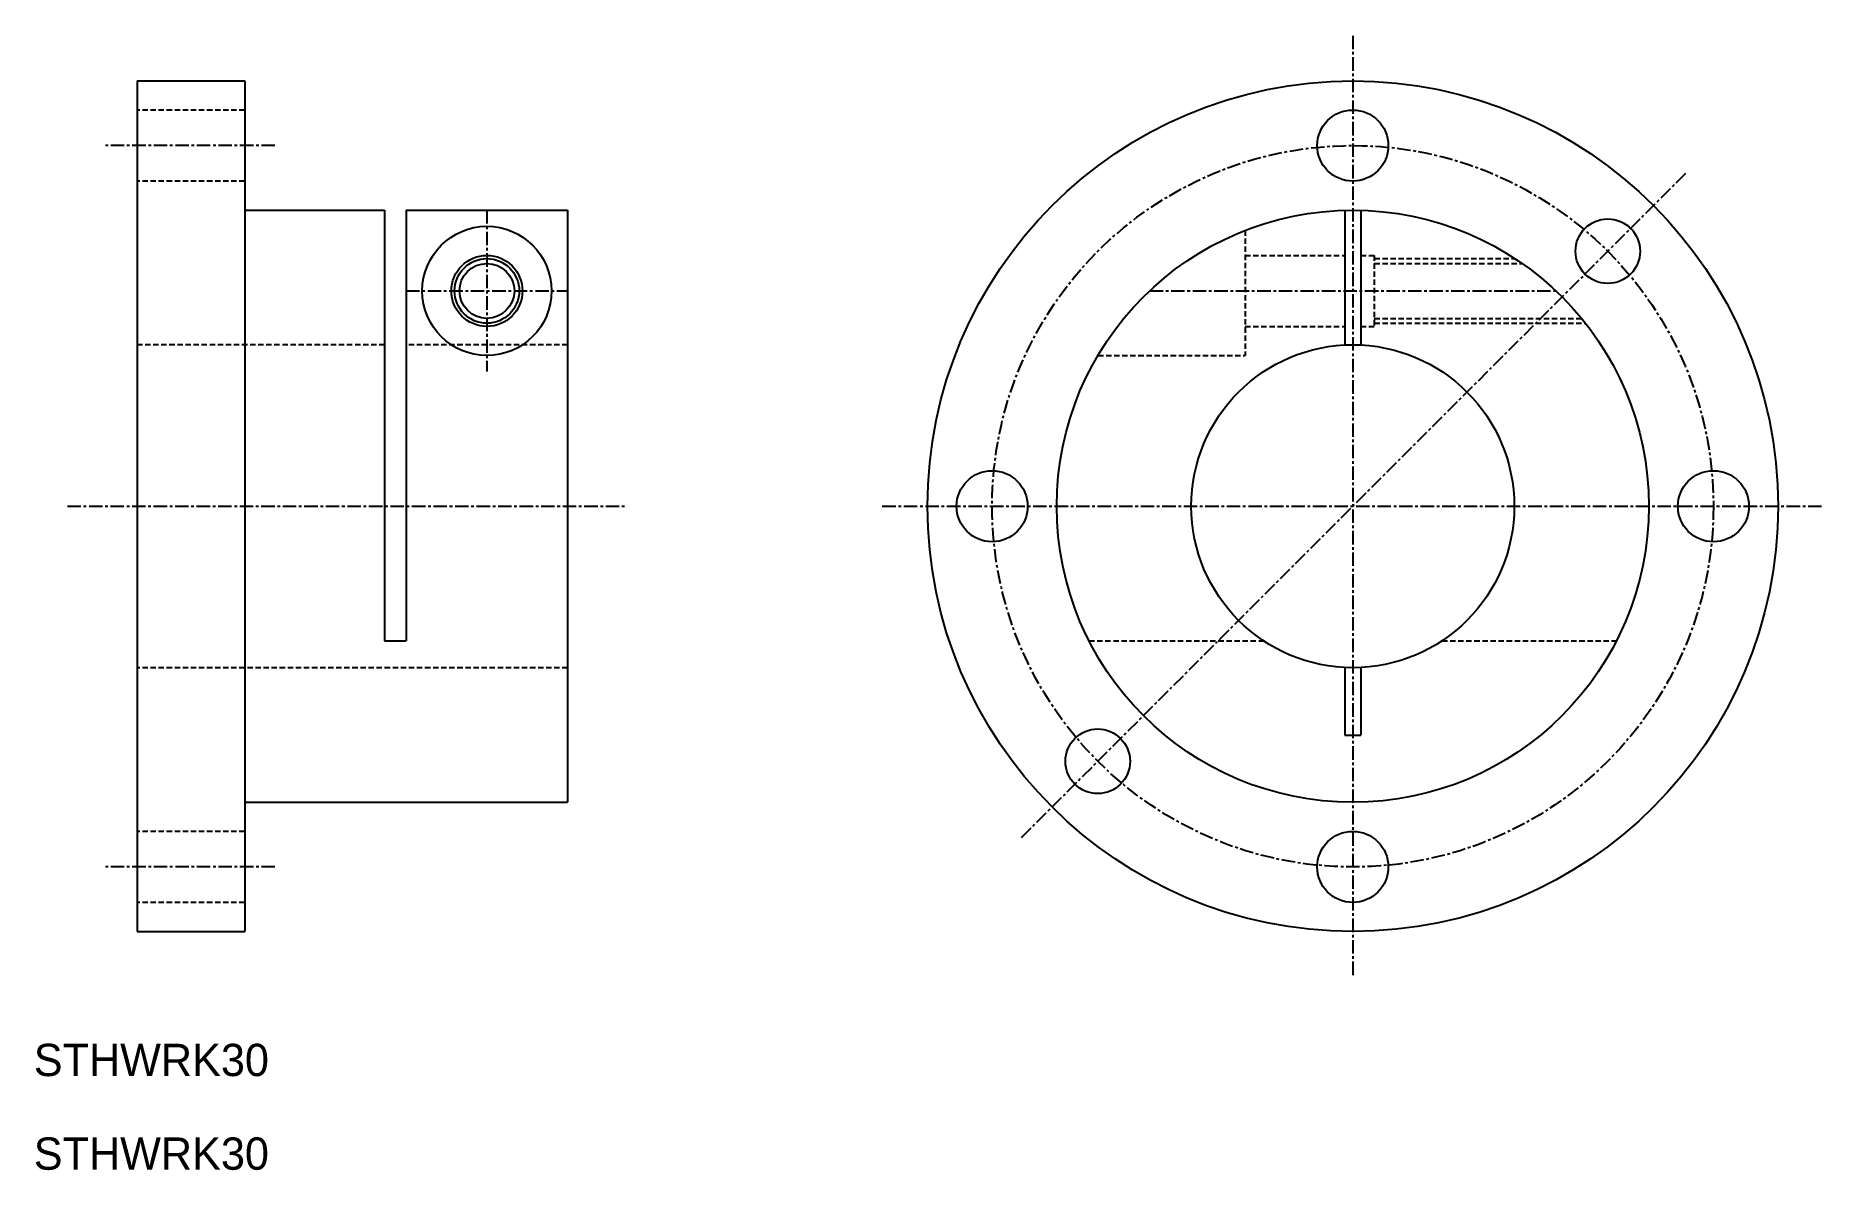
# Model space of a CAD drawing. Extents: x 42 to 208, y 47 to 152.
import ezdxf

# ---------------------------------------------------------------- set-up
doc = ezdxf.new("R2010")
doc.units = 0
doc.linetypes.add('CENTER', pattern=[2, 1.25, -0.25, 0.25, -0.25])
doc.linetypes.add('DASHED', pattern=[0.75, 0.5, -0.25])
doc.layers.get('0').update_dxf_attribs({"linetype": 'CONTINUOUS'})
doc.layers.add('CENTER', color=1, linetype='CENTER')

msp = doc.modelspace()

# ---------------------------------------------------------------- linework, layer by layer
at = {"color": 7, "linetype": 'CONTINUOUS'}
for p, q in [((51.66, 147.78), (51.66, 68.78)), ((51.66, 147.78), (61.66, 147.78)), ((61.66, 147.78), (61.66, 68.78)), ((61.66, 135.78), (74.66, 135.78)), ((74.66, 135.78), (74.66, 95.78)), ((76.66, 135.78), (76.66, 95.78)), ((76.66, 135.78), (91.66, 135.78)), ((91.66, 135.78), (91.66, 80.78)), ((163.84, 135.76), (163.84, 123.25)), ((165.34, 135.76), (165.34, 123.25)), ((74.66, 95.78), (76.66, 95.78)), ((163.84, 93.31), (163.84, 87.03)), ((165.34, 93.31), (165.34, 87.03)), ((163.84, 87.03), (165.34, 87.03)), ((61.66, 80.78), (91.66, 80.78)), ((51.66, 68.78), (61.66, 68.78))]:
    msp.add_line(p, q, dxfattribs=at)
at = {"color": 3, "linetype": 'DASHED'}
for p, q in [((61.66, 145.08), (51.66, 145.08)), ((61.66, 138.48), (51.66, 138.48)), ((154.59, 133.9), (154.59, 122.28)), ((154.59, 131.58), (163.84, 131.58)), ((165.34, 131.58), (166.59, 131.58)), ((166.59, 131.58), (166.59, 124.98)), ((166.59, 131.28), (179.66, 131.28)), ((166.59, 130.83), (180.33, 130.83)), ((154.59, 124.98), (163.84, 124.98)), ((165.34, 124.98), (166.59, 124.98)), ((166.59, 125.73), (185.84, 125.73)), ((166.59, 125.28), (186.21, 125.28)), ((74.66, 123.28), (51.66, 123.28)), ((91.66, 123.28), (76.66, 123.28)), ((140.92, 122.28), (154.59, 122.28)), ((140.1, 95.78), (156.3, 95.78)), ((172.88, 95.78), (189.08, 95.78)), ((91.66, 93.28), (51.66, 93.28)), ((61.66, 78.08), (51.66, 78.08)), ((61.66, 71.48), (51.66, 71.48))]:
    msp.add_line(p, q, dxfattribs=at)
at = {"color": 7, "linetype": 'CONTINUOUS'}
for centre, radius in [((164.59, 108.28), 39.5), ((164.59, 141.78), 3.3), ((164.59, 108.28), 27.5), ((188.28, 131.97), 3), ((84.16, 128.28), 6), ((84.16, 128.28), 3.3), ((84.16, 128.28), 2.55), ((164.59, 108.28), 15), ((131.09, 108.28), 3.3), ((198.09, 108.28), 3.3), ((140.9, 84.59), 3), ((164.59, 74.78), 3.3)]:
    msp.add_circle(centre, radius, dxfattribs=at)
at = {"color": 3, "linetype": 'CONTINUOUS'}
msp.add_circle((84.16, 128.28), 3, dxfattribs=at)
at = {"layer": 'CENTER', "color": 1, "linetype": 'CENTER'}
for p, q in [((164.59, 151.98), (164.59, 64.58)), ((64.47, 141.78), (48.52, 141.78)), ((195.49, 139.18), (133.69, 77.38)), ((84.16, 135.78), (84.16, 120.78)), ((76.66, 128.28), (91.66, 128.28)), ((145.72, 128.28), (183.46, 128.28)), ((45.2, 108.28), (96.96, 108.28)), ((120.89, 108.28), (208.29, 108.28)), ((64.47, 74.78), (48.52, 74.78))]:
    msp.add_line(p, q, dxfattribs=at)
msp.add_circle((164.59, 108.28), 33.5, dxfattribs=at)

# ---------------------------------------------------------------- texts
at = {"color": 7, "linetype": 'CONTINUOUS'}
for p in [(42.07, 55.35), (42.07, 46.65)]:
    msp.add_text('STHWRK30', height=3, dxfattribs=at).set_placement(p)

doc.saveas('drawing.dxf')
